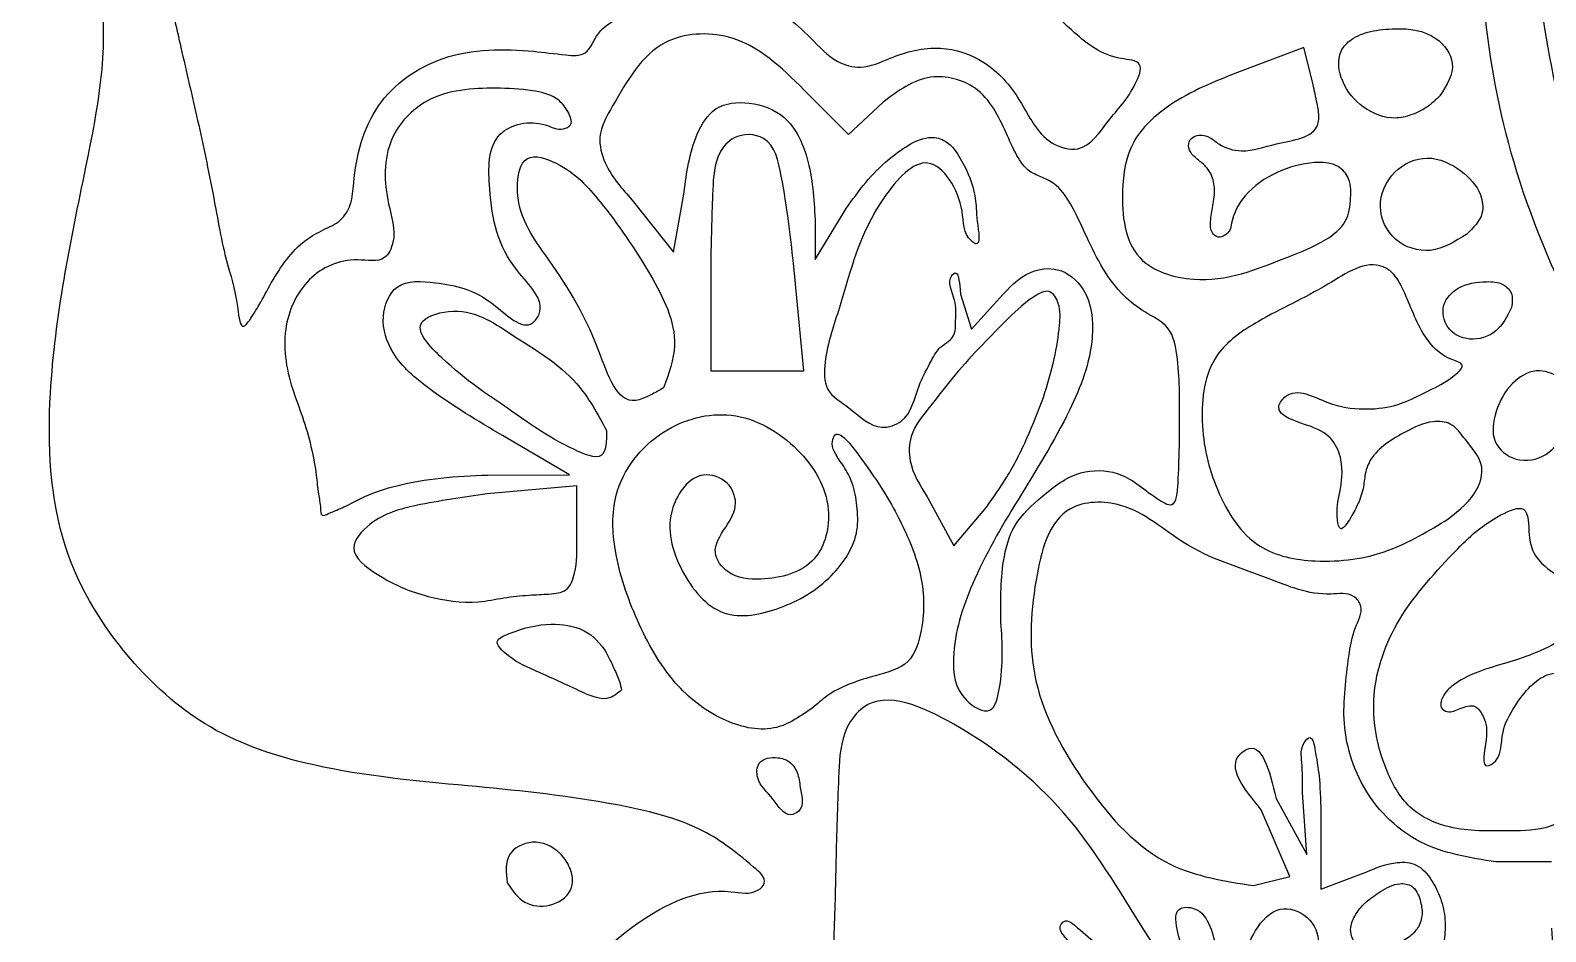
# Model space of a CAD drawing. Extents: x 1 to 188, y -1 to 173.
# Drawn here: x 16.57 to 43.52, y 106.17 to 122.2 of the extents above; entities that cross this region are included whole.
import ezdxf

# ---------------------------------------------------------------- set-up
doc = ezdxf.new("R2010")
doc.units = 0
doc.layers.get('0').update_dxf_attribs({"linetype": 'CONTINUOUS'})

msp = doc.modelspace()

# ---------------------------------------------------------------- linework, layer by layer
at = {"color": 7}
for p, q in [((39.214959, 121.900233), (38.036516, 121.452905)), ((39.380456, 121.240841), (39.214959, 121.900233)), ((31.12208, 120.351465), (30.32796, 121.145586)), ((41.634069, 121.037398), (41.634069, 121.037398)), ((31.734617, 120.926913), (31.12208, 120.351465)), ((27.27466, 119.183719), (28.010824, 118.259537)), ((28.010824, 118.259537), (28.196159, 119.323488)), ((30.525355, 118.840729), (30.526413, 118.130349)), ((30.526413, 118.130349), (31.040432, 118.973359)), ((42.113115, 118.580141), (42.113115, 118.580141)), ((28.672282, 118.138652), (28.672282, 116.145974)), ((30.328156, 116.145974), (30.142262, 118.064203)), ((38.916041, 118.166295), (38.916041, 118.166295)), ((20.857376, 117.714654), (20.857376, 117.714723)), ((33.111316, 117.509774), (33.307113, 116.889202)), ((33.307113, 116.889202), (33.808863, 117.443628)), ((42.909998, 117.273491), (42.909998, 117.273491)), ((28.672282, 116.145974), (29.500219, 116.145974)), ((29.500219, 116.145974), (30.328156, 116.145974)), ((27.832793, 115.847524), (27.832793, 115.847524)), ((34.587214, 115.67581), (34.587214, 115.67581)), ((26.820199, 115.085982), (26.820199, 115.085982)), ((26.15874, 114.298891), (24.968115, 114.997092)), ((24.703532, 114.294764), (26.15874, 114.298891)), ((24.703532, 114.294764), (24.703532, 114.294764)), ((26.291032, 114.102803), (24.693647, 113.957957)), ((26.291032, 113.140014), (26.291032, 114.102803)), ((32.520612, 113.909327), (32.992322, 113.033416)), ((32.992322, 113.033416), (33.577797, 113.729796)), ((41.785633, 113.515616), (41.785633, 113.515614)), ((25.794938, 112.177224), (25.794938, 112.177224)), ((33.831726, 111.671904), (33.831657, 111.671904)), ((27.084782, 110.474826), (27.084782, 110.474826)), ((30.51025, 110.175842), (30.51025, 110.175842)), ((30.259782, 108.737641), (30.259782, 108.737641)), ((39.270019, 107.546968), (39.1918, 108.649191)), ((38.970148, 107.154935), (38.460826, 108.343139)), ((38.72733, 108.539156), (39.270019, 107.546968)), ((39.520196, 108.215795), (39.520196, 106.931476)), ((43.621238, 107.413039), (42.633225, 107.413832)), ((25.053549, 107.044551), (25.053549, 107.044551)), ((38.322186, 106.992306), (38.970148, 107.154935)), ((39.520196, 106.931476), (40.335324, 107.239152))]:
    msp.add_line(p, q, dxfattribs=at)
for points, knots in [([(14.198915, 46.190162), (13.860481, 46.759163), (13.159493, 47.937722), (14.075879, 50.020087), (15.460105, 51.061633), (16.642375, 51.207594), (17.042732, 51.774637), (16.711432, 52.761236), (16.892117, 54.145573), (17.623089, 55.697151), (18.642829, 56.293192), (19.435405, 56.522029), (19.551084, 57.186508), (19.550453, 58.095021), (19.587885, 59.274738), (20.101205, 60.408366), (21.030266, 61.084339), (22.206609, 61.335844), (23.490123, 61.344621), (24.32885, 61.115411), (24.981955, 60.931652), (25.129636, 61.335767), (25.105988, 62.10086), (25.489511, 63.389212), (26.616876, 64.543755), (27.852511, 64.962921), (28.751064, 64.785667), (29.342852, 64.588035), (29.925726, 64.285574), (30.391436, 64.040852), (30.785, 63.850494), (31.051638, 64.016941), (31.150465, 64.33401), (31.441609, 64.672676), (31.896605, 65.311929), (32.855393, 65.976509), (34.38616, 65.918358), (35.694976, 65.18798), (36.370527, 64.615637), (37.126368, 64.210988), (37.11763, 64.973328), (37.682871, 65.643936), (38.485006, 66.423403), (39.351029, 67.018309), (40.040538, 66.852993), (40.546077, 66.671098), (41.116721, 66.386179), (41.564005, 66.040518), (42.133376, 65.959754), (42.485284, 66.359011), (42.904569, 66.614786), (42.927505, 67.188782), (42.439144, 67.234073), (42.064904, 67.465218), (41.727496, 67.803316), (41.400531, 68.256139), (41.17409, 68.810939), (40.493323, 69.030196), (39.027406, 68.638352), (36.611972, 68.619136), (33.545164, 69.159514), (30.962713, 70.23484), (29.074507, 71.89251), (27.640778, 73.49198), (26.286296, 75.520251), (25.575257, 78.315065), (25.622372, 82.342424), (26.233098, 86.505262), (26.72863, 90.254915), (26.868726, 92.735466), (26.577322, 94.397636), (26.02564, 95.5015), (25.049112, 96.075901), (23.434228, 96.128405), (21.329123, 95.643886), (19.680601, 93.850221), (19.339698, 91.742662), (20.389778, 90.934982), (21.197857, 91.007241), (21.787744, 91.456094), (22.114344, 92.000658), (21.882728, 92.544816), (21.356869, 92.460624), (20.930406, 92.474418), (20.593161, 92.683295), (20.480159, 93.104191), (20.577531, 93.688527), (21.317307, 93.861744), (22.239771, 93.498073), (22.792181, 92.115361), (22.032992, 90.602929), (20.388255, 90.062997), (18.958893, 90.967968), (18.496207, 92.636297), (19.084422, 94.49729), (20.569884, 96.266912), (23.109627, 97.176085), (25.929104, 97.167751), (28.896587, 96.458586), (31.732677, 95.201263), (34.10968, 94.128283), (35.13353, 92.972462), (35.995235, 92.937187), (35.128685, 93.679786), (34.553744, 94.127759), (33.433746, 94.790688), (32.154452, 95.435401), (30.864652, 96.077905), (29.81828, 96.721566), (29.165068, 97.405079), (28.652814, 98.131585), (28.018121, 98.864911), (27.164431, 99.815624), (26.250648, 100.812322), (25.594087, 102.048957), (25.39336, 103.470375), (25.949652, 105.086472), (27.260491, 106.363128), (28.584507, 107.023389), (29.426044, 106.810199), (29.707851, 107.085165), (29.153605, 107.568825), (28.402349, 108.13459), (26.541991, 108.55401), (24.272347, 108.778879), (21.864103, 108.993631), (19.768011, 109.670213), (18.204867, 111.039165), (16.949987, 113.060879), (16.821997, 116.228534), (17.500899, 119.446166), (18.125128, 122.572964), (17.082522, 125.210687), (14.807209, 126.074611), (12.788605, 126.55323), (11.156598, 127.710503), (10.306757, 129.105999), (9.548304, 130.286973), (9.003335, 131.006096), (8.53596, 131.581319), (7.758451, 131.743328), (6.762758, 132.023829), (5.059184, 132.409703), (3.115649, 132.601485), (1.428641, 134.234797), (1.678264, 138.120691), (2.790526, 143.817634), (7.04824, 151.040918), (13.212217, 157.625181), (20.974812, 163.253213), (28.939348, 168.088234), (35.064922, 170.973954), (39.084775, 172.223794), (41.972655, 172.397995), (45.700013, 172.433919), (49.431868, 172.523717), (52.377086, 172.425863), (54.850762, 171.750297), (57.71735, 170.719395), (61.00713, 169.176954), (63.675834, 167.65404), (65.74337, 166.330953), (67.27464, 165.370692), (68.894686, 164.370179), (70.589234, 163.259979), (72.354181, 162.03803), (73.558996, 161.151291), (74.142894, 160.721545)], [0, 0, 0, 0, 1.883715, 3.901693, 6.102992, 6.868618, 7.285832, 7.989116, 9.761465, 11.437811, 12.879503, 13.255182, 13.733613, 14.667863, 16.111801, 17.183298, 18.287248, 19.407402, 20.768274, 22.005829, 22.248225, 22.517413, 23.06019, 24.686376, 26.276317, 27.790337, 28.330729, 28.999165, 29.66317, 30.274333, 30.645428, 30.838411, 31.13254, 31.607904, 32.164437, 33.49642, 34.881378, 36.565879, 37.668737, 38.065986, 38.400613, 39.394515, 40.779992, 41.809953, 42.255622, 42.835461, 43.435734, 44.153797, 44.531509, 45.006355, 45.63844, 45.941908, 46.426491, 46.802676, 47.298722, 47.829377, 48.49806, 48.97288, 49.816255, 52.981292, 56.143052, 59.129943, 61.220635, 63.622363, 65.572281, 68.475173, 72.095269, 77.601964, 81.08089, 83.457781, 85.008677, 86.116868, 87.028902, 88.247169, 90.890764, 93.18329, 95.403647, 96.061847, 96.87292, 97.620609, 98.268067, 98.585895, 99.15203, 99.592416, 99.900715, 100.251484, 100.850431, 101.426748, 102.233018, 103.682732, 105.275841, 106.781232, 108.317604, 109.777767, 111.659506, 113.957694, 116.464128, 119.463879, 122.322168, 125.536597, 128.826513, 129.923037, 130.154708, 130.903208, 131.73422, 133.025882, 134.507201, 136.133828, 137.324989, 138.170864, 138.947522, 139.990802, 141.076211, 142.784588, 144.032192, 145.214127, 146.997618, 148.902706, 150.653438, 151.129912, 151.297683, 151.642576, 152.807875, 154.52637, 157.020533, 159.781365, 161.741786, 163.4994, 165.914353, 168.655542, 172.723683, 175.851004, 178.064574, 180.528487, 182.70366, 184.336743, 186.347696, 187.556562, 188.53828, 189.087865, 189.699967, 190.828553, 192.23192, 194.940941, 196.50599, 198.700839, 205.90588, 214.196875, 223.268041, 232.867441, 242.839906, 251.210069, 253.112247, 255.412699, 259.839449, 264.311061, 266.623178, 268.634077, 271.967145, 275.76139, 279.515393, 281.177013, 283.125051, 284.937772, 286.88906, 289.201855, 291.376762, 291.376762, 291.376762, 291.376762]), ([(69.794882, 105.73172), (70.207986, 105.864832), (70.929779, 106.09741), (71.648286, 106.460111), (72.275196, 106.657965), (72.221783, 106.995508), (72.116447, 107.241492), (71.927088, 107.546655), (71.567281, 107.937461), (70.622947, 107.684129), (68.708328, 107.044894), (65.533688, 106.232149), (61.591289, 106.034714), (58.037244, 106.536644), (54.91522, 107.776413), (52.194085, 109.250603), (48.988252, 111.603069), (45.944588, 115.172073), (43.636446, 120.211874), (43.118313, 124.916746), (43.326802, 128.813168), (44.004143, 131.862472), (45.080958, 134.342267), (46.137458, 136.399774), (47.375334, 138.037892), (49.57064, 140.283925), (52.804873, 142.982088), (57.427493, 145.066774), (61.180319, 145.561622), (63.451531, 145.495893), (64.392143, 145.648347), (64.755891, 146.140853), (64.972391, 146.536082), (65.095459, 146.810687), (65.082028, 147.161968), (64.417049, 147.084823), (63.682927, 147.191978), (60.005301, 147.086653), (54.016298, 145.744286), (46.920667, 140.350938), (43.805421, 134.61673), (42.537531, 130.662341), (42.302389, 128.51699), (42.32305, 125.786364), (42.307506, 122.700847), (42.936019, 119.546011), (44.437852, 116.126449), (46.893646, 112.27733), (50.667629, 108.667783), (54.558585, 106.479617), (57.925283, 105.300453), (60.844787, 104.805381), (63.614985, 104.852346), (66.076852, 104.925359), (68.075839, 105.187988), (69.213423, 105.547805), (69.794882, 105.73172)], [0, 0, 0, 0, 1.272157, 2.222768, 2.655137, 2.853036, 3.142116, 3.475072, 3.939167, 4.591033, 6.099706, 10.265627, 14.188497, 17.930228, 20.917999, 24.219384, 27.19398, 32.806191, 38.082491, 43.582569, 46.814476, 49.768526, 52.893509, 54.901354, 56.692172, 59.026189, 64.320165, 69.219821, 74.05526, 75.438405, 76.142317, 76.75746, 77.177281, 77.498891, 77.676883, 78.089736, 78.996948, 80.207574, 88.770947, 97.228742, 106.006207, 107.893434, 109.654572, 112.447858, 116.089981, 118.886692, 122.022454, 127.243392, 132.48744, 137.516039, 140.511548, 143.154383, 146.350045, 148.800515, 150.547241, 152.37354, 152.37354, 152.37354, 152.37354]), ([(20.857376, 117.714723), (20.944041, 117.855712), (21.113925, 118.132087), (21.428067, 118.464702), (21.774511, 118.658144), (22.102562, 118.797406), (22.29664, 119.118744), (22.336316, 119.84003), (22.608794, 120.954386), (23.932048, 121.880994), (25.200651, 121.881378), (25.998971, 121.772674), (26.417971, 121.736667), (26.571367, 121.963898), (26.689939, 122.216045), (27.034464, 122.436038), (27.607856, 122.775452), (28.478531, 123.040254), (29.588041, 122.806304), (30.339593, 122.213387), (30.832739, 121.646545), (31.384501, 121.489118), (31.966938, 121.776134), (32.718446, 121.972477), (33.608567, 121.675729), (34.206164, 120.980569), (34.525796, 120.223041), (35.323462, 119.984197), (35.764368, 120.669543), (36.147324, 121.033923), (36.397442, 121.666595), (35.689633, 121.696778), (35.034947, 122.233494), (34.26066, 122.9922), (33.682123, 123.655452), (33.691637, 124.192637), (33.363723, 124.288611), (33.043093, 124.186695), (32.68941, 124.111605), (32.353768, 124.196561), (32.183147, 124.483714), (32.086766, 124.895788), (31.586022, 124.754114), (31.47966, 124.197295), (30.968699, 123.672834), (30.133718, 123.519209), (29.450072, 123.743216), (28.920671, 124.035552), (28.411253, 123.926081), (27.813705, 123.484322), (27.102789, 123.002143), (26.133299, 122.78173), (25.580339, 123.211979), (25.215688, 123.53307), (24.918154, 123.69716), (24.462098, 123.63469), (23.856444, 123.389658), (23.008134, 123.583041), (22.374764, 123.945288), (22.063953, 124.449743), (21.497278, 124.499819), (20.948674, 124.293988), (20.343956, 124.128898), (19.755913, 124.125261), (19.29951, 124.255571), (18.69425, 124.65681), (18.640128, 123.692254), (19.007718, 122.988516), (19.272049, 121.786002), (19.556662, 120.583498), (19.81884, 119.341909), (20.028052, 118.119344), (20.234212, 117.575898), (20.309145, 116.835233), (20.519834, 117.112669), (20.659298, 117.347348), (20.785082, 117.580595), (20.857376, 117.714654)], [0, 0, 0, 0, 0.496484, 0.973242, 1.348559, 1.685416, 2.017609, 2.40426, 3.845991, 5.273603, 6.8846, 7.460172, 7.808477, 7.991915, 8.231738, 8.645372, 9.165052, 10.258335, 11.26986, 12.435172, 13.075566, 13.48984, 14.041033, 14.953841, 15.765674, 16.696959, 17.64108, 18.117342, 18.845959, 19.665338, 20.021636, 20.36139, 21.306208, 22.667449, 23.601819, 23.855391, 24.077667, 24.476562, 24.875832, 25.154519, 25.433249, 25.871208, 26.130298, 26.69513, 27.422445, 28.207713, 29.096333, 29.555475, 29.959248, 30.568362, 31.773679, 32.561868, 33.315864, 33.722779, 34.054494, 34.278343, 35.071417, 35.979996, 36.759227, 37.231088, 37.631839, 38.327917, 38.993945, 39.514116, 40.022338, 40.578356, 40.967167, 42.22199, 43.228672, 44.562897, 45.936507, 47.126988, 47.981086, 48.315843, 48.461646, 48.791065, 49.236295, 49.236295, 49.236295, 49.236295]), ([(30.32796, 121.145586), (29.925065, 121.542499), (29.243129, 122.214312), (27.634418, 122.123713), (27.079766, 121.113916), (26.633873, 120.358838), (26.804796, 119.709969), (27.091725, 119.388607), (27.27466, 119.183719)], [0, 0, 0, 0, 1.632205, 2.76266, 4.229288, 4.828354, 5.293931, 6.11292, 6.11292, 6.11292, 6.11292]), ([(41.634069, 121.037398), (41.756787, 121.230199), (41.983357, 121.58616), (41.541249, 122.187653), (40.937829, 122.252794), (40.424744, 122.202426), (40.074762, 122.079973), (39.788107, 121.776814), (39.870186, 121.245539), (40.246725, 120.801872), (40.740294, 120.601208), (41.136396, 120.69074), (41.411601, 120.822931), (41.561133, 120.967085), (41.634069, 121.037398)], [0, 0, 0, 0, 0.622408, 1.149123, 1.892725, 2.338408, 2.703769, 2.982058, 3.516329, 4.107292, 4.703173, 4.987002, 5.304384, 5.606599, 5.606599, 5.606599, 5.606599]), ([(33.831657, 111.671904), (33.82548, 112.035402), (33.815523, 112.621434), (34.033145, 113.445083), (34.585654, 113.939178), (35.160401, 114.398426), (36.012015, 114.37707), (36.394062, 114.004853), (36.950755, 113.660887), (37.004583, 114.498229), (37.004974, 115.207082), (37.014408, 116.157509), (36.882861, 116.944313), (36.382437, 117.179512), (35.970739, 117.496807), (35.62466, 117.962872), (35.360914, 118.517166), (35.127526, 119.029294), (34.883173, 119.424517), (34.584874, 119.587425), (34.296358, 119.690032), (34.087815, 120.000989), (33.862352, 120.534711), (33.506599, 121.242294), (32.498239, 121.493381), (32.002876, 121.125912), (31.734617, 120.926913)], [0, 0, 0, 0, 1.092772, 1.761767, 2.461468, 3.267735, 3.914656, 4.755613, 5.03416, 5.438961, 6.5096, 7.63672, 8.21952, 8.717068, 9.183691, 9.788902, 10.430281, 11.020825, 11.492652, 11.775581, 12.025247, 12.393758, 12.837333, 13.801248, 14.612879, 15.571586, 15.571586, 15.571586, 15.571586]), ([(38.036516, 121.452905), (37.622799, 121.289287), (36.921305, 121.011859), (36.100298, 120.261781), (35.937364, 119.247837), (36.080451, 118.059737), (37.521583, 117.604072), (38.381066, 117.950602), (38.916041, 118.166295)], [0, 0, 0, 0, 1.336602, 2.266325, 3.143675, 4.36828, 5.401355, 7.104462, 7.104462, 7.104462, 7.104462]), ([(24.968115, 114.997092), (24.525573, 115.25871), (23.824201, 115.67334), (23.005992, 116.362097), (22.771726, 117.071958), (23.045493, 117.781015), (23.964928, 117.710293), (24.671211, 117.549702), (25.377759, 116.788955), (25.785891, 117.368204), (24.923891, 118.122508), (24.727983, 119.126023), (24.695574, 120.458444), (25.593746, 120.636226), (25.982381, 120.400574), (26.24074, 120.52877), (26.119996, 120.803207), (25.911114, 121.045665), (25.422684, 121.157826), (24.66571, 121.18857), (23.669549, 121.128107), (22.838714, 120.248371), (22.864561, 119.255148), (23.106513, 118.569838), (22.869327, 118.04749), (22.211099, 118.198472), (21.441216, 117.842288), (20.99281, 116.842179), (21.170709, 115.944968), (21.445081, 115.264739), (21.575165, 114.768942), (21.660268, 114.334992), (21.684629, 113.970557), (21.735293, 113.766652), (21.734839, 113.543827), (21.95306, 113.645217), (22.176289, 113.729898), (22.574285, 113.954969), (23.145646, 114.13316), (23.882587, 114.259223), (24.425639, 114.282733), (24.703532, 114.294764)], [0, 0, 0, 0, 1.549705, 2.456079, 3.117805, 3.69607, 4.378492, 5.471705, 6.251069, 6.443444, 7.305961, 8.841883, 9.832494, 10.650132, 10.984488, 11.127915, 11.368838, 11.682691, 12.124303, 12.777094, 14.012618, 14.94034, 16.091849, 16.78426, 17.092267, 17.573644, 18.494561, 19.474397, 20.606942, 21.135722, 21.683357, 22.134549, 22.476865, 22.735247, 22.854295, 22.974175, 23.272281, 23.686677, 24.284195, 25.080413, 25.914871, 25.914871, 25.914871, 25.914871]), ([(38.916041, 118.166295), (39.150579, 118.256185), (39.531767, 118.40228), (39.999421, 118.765442), (40.059628, 119.207456), (40.05087, 119.587551), (39.775209, 119.852652), (39.298418, 119.867608), (38.723856, 119.709146), (38.168608, 119.335448), (37.947462, 118.915794), (37.913662, 118.643982), (37.818903, 118.554246), (37.689341, 118.502657), (37.555594, 118.617948), (37.551779, 118.834353), (37.602361, 119.093365), (37.647351, 119.388219), (37.577604, 119.678265), (37.398354, 119.859744), (37.226743, 119.977274), (37.147384, 120.141929), (37.204206, 120.301081), (37.365902, 120.35603), (37.549889, 120.314663), (37.748596, 120.125237), (38.191573, 120.004204), (38.739527, 120.229412), (39.442056, 120.288969), (39.494104, 120.69711), (39.447894, 120.931971), (39.40508, 121.128063), (39.380456, 121.240841)], [0, 0, 0, 0, 0.759775, 1.234843, 1.663253, 2.045462, 2.322423, 2.714623, 3.403877, 4.10683, 4.649845, 4.777886, 4.901228, 5.026627, 5.153053, 5.355745, 5.638829, 5.956978, 6.241909, 6.493849, 6.702203, 6.863859, 7.001694, 7.151854, 7.330568, 7.542427, 7.962367, 8.598672, 9.413471, 9.52903, 9.784882, 10.131211, 10.131211, 10.131211, 10.131211]), ([(28.196159, 119.323488), (28.24259, 119.670918), (28.313667, 120.202775), (28.721341, 120.895804), (29.39197, 120.955103), (30.079023, 120.695895), (30.468887, 119.846808), (30.504754, 119.207772), (30.525355, 118.840729)], [0, 0, 0, 0, 1.057646, 1.61908, 2.219984, 2.890315, 3.711209, 4.818973, 4.818973, 4.818973, 4.818973]), ([(30.142262, 118.064203), (30.086631, 118.556268), (30.004511, 119.282624), (29.771461, 120.358581), (29.093822, 120.37511), (28.737794, 119.950938), (28.693572, 119.170011), (28.680636, 118.543342), (28.672282, 118.138652)], [0, 0, 0, 0, 1.560697, 2.303802, 2.824451, 3.190759, 3.86337, 5.089609, 5.089609, 5.089609, 5.089609]), ([(31.040432, 118.973359), (31.149642, 119.132126), (31.367377, 119.448667), (31.737937, 119.843728), (32.12643, 120.133251), (32.482119, 120.327801), (32.872248, 120.268241), (33.092907, 119.967555), (33.274453, 119.625517), (33.396561, 119.201682), (33.386217, 118.886699), (33.487132, 118.321002), (33.151371, 118.566918), (33.20984, 119.141324), (32.573389, 120.220869), (31.35078, 118.849749), (31.101715, 117.620976), (30.694166, 116.505369), (30.674753, 115.769339), (31.195742, 115.479452), (31.583919, 115.059729), (32.220431, 115.261683), (32.319973, 115.823087), (32.554048, 116.244407), (32.701546, 116.548287), (32.892513, 116.65829), (33.030018, 116.803411), (33.018218, 117.078467), (33.052595, 117.416542), (32.853733, 117.740313), (33.076087, 117.968758), (33.094615, 117.727356), (33.111316, 117.509774)], [0, 0, 0, 0, 0.57804, 1.152463, 1.610473, 2.040346, 2.322267, 2.708442, 3.085904, 3.518267, 3.926803, 4.327169, 4.418889, 4.97515, 6.021055, 7.010348, 9.122549, 10.130071, 10.606195, 11.112966, 11.792946, 12.153394, 12.857455, 13.301172, 13.642982, 13.82319, 13.95499, 14.219102, 14.586083, 15.03121, 15.073464, 15.459433, 15.459433, 15.459433, 15.459433]), ([(27.832793, 115.847524), (27.923856, 116.098208), (28.170112, 116.776119), (27.572681, 117.96599), (26.825411, 119.037559), (26.164551, 119.790138), (25.315747, 120.06793), (25.128131, 119.062719), (25.880278, 117.998668), (26.568683, 116.99233), (27.012938, 115.516236), (27.483891, 115.658389), (27.646396, 115.736799), (27.767683, 115.808847), (27.832793, 115.847524)], [0, 0, 0, 0, 0.776565, 2.100029, 3.678815, 4.721222, 5.235221, 5.794606, 7.071708, 9.040405, 10.134211, 10.258902, 10.454372, 10.680927, 10.680927, 10.680927, 10.680927]), ([(42.113115, 118.580141), (42.230265, 118.691486), (42.433939, 118.885068), (42.369358, 119.368433), (42.012276, 119.748301), (41.422166, 120.031015), (40.766471, 119.730266), (40.478629, 119.076527), (40.784726, 118.411767), (41.51044, 118.192344), (41.905763, 118.446718), (42.113115, 118.580141)], [0, 0, 0, 0, 0.454887, 0.790858, 1.329979, 1.976749, 2.606083, 3.268266, 3.911673, 4.555545, 5.265805, 5.265805, 5.265805, 5.265805]), ([(41.785633, 113.515614), (41.983531, 113.670931), (42.285987, 113.90831), (42.453433, 114.513505), (42.115063, 114.865616), (41.872357, 115.236563), (41.432368, 115.267935), (41.054155, 115.08272), (40.675302, 114.866726), (40.40686, 114.615636), (40.295778, 114.32104), (40.283573, 114.037364), (40.169513, 113.749014), (40.064228, 113.549892), (39.861269, 113.253331), (39.777326, 113.652702), (39.869655, 113.992606), (39.930462, 114.501608), (39.737824, 114.964654), (39.33043, 115.196158), (38.622387, 115.355894), (39.02203, 115.902573), (39.627807, 115.536718), (40.240588, 115.447553), (40.868904, 115.502095), (41.41497, 115.788557), (41.777057, 115.956237), (42.114211, 116.260589), (41.796754, 116.358413), (41.564396, 116.501946), (41.313292, 116.822018), (41.143051, 117.211612), (40.992442, 117.585899), (40.836825, 117.870846), (40.384871, 118.17396), (39.491526, 117.546709), (38.549081, 117.147499), (37.494941, 116.439917), (37.335931, 115.203255), (37.612406, 114.020579), (38.288568, 112.933985), (39.527923, 112.69752), (40.716817, 112.862713), (41.43987, 113.304402), (41.785633, 113.515616)], [0, 0, 0, 0, 0.741829, 1.133771, 1.702559, 2.088069, 2.39817, 2.912795, 3.337212, 3.710213, 3.985703, 4.254949, 4.565766, 4.859499, 5.082863, 5.243975, 5.739828, 6.314447, 6.695036, 7.145356, 7.823715, 8.037709, 8.79456, 9.437776, 9.989114, 10.647601, 11.187181, 11.410427, 11.610994, 11.913485, 12.318677, 12.769216, 13.196599, 13.532085, 13.724743, 14.752609, 16.152883, 17.11206, 18.307003, 19.565957, 20.812024, 21.82776, 23.141133, 24.344752, 24.344752, 24.344752, 24.344752]), ([(33.808863, 117.443628), (33.973094, 117.623504), (34.248881, 117.925563), (34.888518, 118.014848), (35.431772, 117.551234), (35.521281, 116.556385), (35.024981, 115.279025), (34.14802, 113.897909), (33.321247, 112.487708), (32.925497, 111.244857), (33.021277, 110.346699), (33.690727, 109.970259), (33.88815, 110.822239), (33.855765, 111.309917), (33.831726, 111.671904)], [0, 0, 0, 0, 0.71143, 1.19468, 1.771629, 2.629575, 3.994368, 5.829005, 7.537185, 8.89163, 9.676378, 10.129429, 10.540256, 11.723438, 11.723438, 11.723438, 11.723438]), ([(34.587214, 115.67581), (34.65718, 115.902915), (34.786724, 116.323411), (34.872225, 116.891455), (34.899963, 117.299038), (34.701918, 117.637951), (34.265597, 117.384028), (33.913832, 117.030614), (33.41979, 116.536131), (32.977387, 116.042335), (32.584606, 115.519405), (32.199686, 115.072361), (32.184388, 114.439247), (32.391845, 114.112275), (32.520612, 113.909327)], [0, 0, 0, 0, 0.713223, 1.320563, 1.704255, 1.968141, 2.263535, 2.932762, 3.601098, 4.316324, 4.925436, 5.580695, 6.012012, 6.717807, 6.717807, 6.717807, 6.717807]), ([(42.909998, 117.273491), (42.922592, 117.364008), (42.945446, 117.528262), (42.740136, 117.727229), (42.388145, 117.743998), (41.980858, 117.686381), (41.641566, 117.338098), (41.731524, 116.869269), (42.174704, 116.645639), (42.683365, 116.812105), (42.833618, 117.117993), (42.909998, 117.273491)], [0, 0, 0, 0, 0.25892, 0.469839, 0.764363, 1.282574, 1.672961, 2.072409, 2.512197, 2.998887, 3.502102, 3.502102, 3.502102, 3.502102]), ([(26.820199, 115.085982), (26.659458, 115.382285), (26.263767, 116.111684), (25.18445, 116.733453), (24.312579, 117.35376), (23.270812, 117.005012), (24.162138, 116.069204), (25.048305, 115.508057), (25.855448, 114.903184), (26.807652, 114.49731), (26.816155, 114.89624), (26.820199, 115.085982)], [0, 0, 0, 0, 0.995102, 2.449612, 3.632186, 4.1706, 4.881167, 6.371332, 7.737437, 8.235962, 8.688145, 8.688145, 8.688145, 8.688145]), ([(43.885072, 115.085188), (43.930912, 115.269357), (44.01099, 115.591085), (43.802641, 116.059974), (43.323846, 116.215237), (42.863436, 115.926361), (42.613772, 115.458276), (42.523291, 114.874266), (42.989223, 114.493668), (43.576226, 114.605622), (43.780263, 114.9225), (43.885072, 115.085273)], [0, 0, 0, 0, 0.557087, 0.973187, 1.406487, 1.883614, 2.462634, 2.997444, 3.480758, 4.013171, 4.575531, 4.575531, 4.575531, 4.575531]), ([(33.577797, 113.729796), (33.699401, 113.901318), (33.972984, 114.287206), (34.30476, 114.944506), (34.493281, 115.432605), (34.587214, 115.67581)], [0, 0, 0, 0, 0.630168, 1.417748, 2.199889, 2.199889, 2.199889, 2.199889]), ([(30.51025, 110.175842), (30.595785, 110.251228), (30.791377, 110.423613), (31.171174, 110.601557), (31.647206, 110.743206), (32.249374, 110.892185), (32.48237, 111.694091), (32.461591, 112.566461), (31.963521, 113.673743), (31.615371, 114.228807), (30.903367, 115.191769), (30.813164, 114.826297), (30.895932, 114.643456), (31.054759, 114.432282), (31.213218, 114.131828), (31.27855, 113.742601), (31.308982, 113.142001), (30.819466, 112.400967), (29.966929, 111.893896), (28.819639, 111.662709), (28.072235, 112.596125), (27.802231, 113.595618), (28.393735, 114.412248), (28.992582, 114.210203), (29.179268, 113.760107), (28.939038, 113.362033), (28.648465, 112.93769), (29.008585, 112.466429), (29.700741, 112.398383), (30.621414, 112.648384), (30.890544, 113.816549), (30.258805, 114.850032), (29.088947, 115.531067), (27.702904, 115.156349), (26.887592, 114.102736), (26.940244, 112.83186), (27.331504, 111.703467), (27.932211, 110.60951), (28.796211, 109.913507), (29.790234, 109.664457), (30.279883, 110.012226), (30.51025, 110.175842)], [0, 0, 0, 0, 0.341099, 0.779984, 1.235169, 1.865999, 2.465373, 3.507724, 4.53582, 5.79623, 6.410342, 6.542877, 6.745522, 7.003344, 7.33614, 7.75118, 8.178809, 9.112173, 10.193944, 11.187908, 12.241367, 13.375954, 14.169648, 14.613812, 14.995228, 15.459417, 15.953729, 16.359572, 16.955513, 17.973239, 18.883795, 20.073414, 21.405228, 22.643721, 24.047447, 25.027813, 26.327185, 27.629277, 28.69848, 29.613338, 30.426166, 30.426166, 30.426166, 30.426166]), ([(24.693647, 113.957957), (24.269426, 113.898014), (23.550928, 113.796488), (22.712961, 113.578209), (22.146317, 112.952793), (22.879101, 112.40078), (23.588541, 112.116741), (24.398149, 111.990906), (24.987261, 112.117887), (25.407549, 112.159904), (25.676856, 112.171945), (25.794938, 112.177224)], [0, 0, 0, 0, 1.274989, 2.159434, 2.672276, 3.300304, 4.291319, 5.185786, 5.642124, 6.096281, 6.450899, 6.450899, 6.450899, 6.450899]), ([(42.633225, 107.413832), (42.168057, 107.486715), (41.252845, 107.630111), (40.215753, 108.625719), (39.89433, 109.716969), (39.949637, 110.554666), (40.018262, 111.100857), (40.098563, 111.560909), (40.303005, 111.910576), (40.067269, 112.224851), (39.418409, 112.105208), (38.447576, 112.541216), (37.119248, 112.926639), (36.174431, 113.848462), (34.765162, 113.823151), (34.364496, 112.239305), (34.301808, 110.520417), (35.290088, 108.73472), (36.608368, 107.260634), (37.809515, 107.072574), (38.322186, 106.992306)], [0, 0, 0, 0, 1.385262, 2.725481, 4.055153, 4.654222, 5.241375, 5.694571, 6.089016, 6.302977, 6.710673, 7.859888, 9.478798, 10.793352, 11.688467, 13.095159, 14.890744, 16.968128, 19.006844, 20.524965, 20.524965, 20.524965, 20.524965]), ([(44.714477, 108.888771), (44.868994, 109.056941), (45.143566, 109.355777), (45.422473, 109.723701), (45.725386, 110.146556), (45.018432, 110.535066), (44.408898, 110.707657), (43.653178, 110.857258), (43.205952, 110.530168), (42.954909, 110.168354), (42.69351, 109.722697), (42.748186, 109.240171), (42.348587, 109.048595), (42.496471, 109.648588), (42.457526, 109.9344), (42.268105, 110.238764), (41.998952, 110.151449), (41.808141, 110.051028), (41.619303, 110.158933), (41.689731, 110.395626), (41.907503, 110.601383), (42.285425, 110.799275), (42.776259, 110.938927), (43.302372, 111.103283), (43.79247, 111.343561), (44.143672, 111.6544), (44.499913, 111.923595), (44.357859, 112.347866), (43.921641, 112.392357), (43.555163, 112.60313), (43.283184, 112.891231), (43.202272, 113.248279), (43.229222, 113.821967), (42.414648, 113.462959), (41.776559, 112.807708), (40.802949, 111.74802), (40.345743, 110.336537), (40.583889, 109.159949), (41.056524, 108.329415), (41.860764, 107.955628), (42.679848, 107.967222), (43.492581, 107.963114), (44.170445, 108.312193), (44.515247, 108.677622), (44.714477, 108.888771)], [0, 0, 0, 0, 0.675817, 1.200915, 1.467613, 2.026511, 2.945134, 3.722547, 4.07877, 4.540367, 5.038262, 5.635705, 5.72231, 6.189946, 6.610677, 6.834333, 7.099165, 7.335909, 7.457941, 7.6484, 7.937376, 8.377565, 8.899157, 9.469583, 10.037311, 10.494408, 10.944835, 11.16137, 11.659724, 12.087173, 12.450521, 12.78098, 13.247671, 13.663484, 14.767982, 16.358034, 17.779866, 19.054654, 19.86351, 20.537633, 21.592504, 22.305818, 22.93993, 23.807777, 23.807777, 23.807777, 23.807777]), ([(25.794938, 112.177224), (25.907965, 112.187288), (26.139842, 112.207934), (26.299791, 112.646307), (26.294455, 112.947065), (26.291032, 113.140014)], [0, 0, 0, 0, 0.314066, 0.64431, 1.23535, 1.23535, 1.23535, 1.23535]), ([(27.084782, 110.474826), (27.07354, 110.52375), (27.043061, 110.6564), (26.940009, 110.87407), (26.790617, 111.214586), (26.439572, 111.595252), (25.750333, 111.676224), (25.30324, 111.568218), (24.78914, 111.35181), (25.122475, 111.003554), (25.601762, 110.792239), (26.20679, 110.521602), (26.803756, 110.232942), (27.019155, 110.41834), (27.084782, 110.474826)], [0, 0, 0, 0, 0.150292, 0.407493, 0.718106, 1.270163, 1.869469, 2.631274, 2.887871, 3.124012, 3.729498, 4.611933, 5.174716, 5.421314, 5.421314, 5.421314, 5.421314]), ([(35.419157, 104.312619), (35.148318, 104.416432), (34.817923, 104.543072), (34.333027, 105.067633), (35.118279, 104.854067), (35.616518, 104.636747), (35.847272, 105.320953), (35.278786, 105.633452), (35.044528, 106.001268), (34.835088, 106.227374), (34.990227, 106.42738), (35.267321, 106.170173), (35.571636, 105.935674), (36.020583, 105.500213), (36.34742, 104.769811), (37.075226, 105.123731), (36.085642, 106.624881), (35.214967, 108.181266), (33.485992, 109.706453), (31.625319, 110.54498), (30.984298, 109.709937), (30.933008, 108.771162), (30.897642, 107.561171), (30.872299, 106.164404), (30.79686, 104.941228), (30.711629, 103.865077), (30.542605, 103.086135), (30.672304, 102.402438), (31.183948, 102.085421), (31.850674, 101.846377), (32.822786, 101.752565), (34.110591, 101.745379), (35.185833, 101.731916), (36.23051, 101.859994), (36.276011, 102.281332), (36.296626, 102.472225)], [0, 0, 0, 0, 0.946265, 1.15434, 1.644936, 2.343676, 2.625456, 3.436625, 3.833931, 4.077061, 4.183711, 4.449133, 4.910645, 5.481173, 6.373086, 6.641685, 7.491672, 10.272326, 12.943388, 14.575913, 15.04183, 15.844375, 17.337521, 18.70326, 20.025167, 21.018569, 21.932072, 22.423462, 22.971836, 23.618039, 24.565497, 25.878191, 27.42159, 28.046588, 28.564316, 28.564316, 28.564316, 28.564316]), ([(38.460826, 108.343139), (38.151517, 108.716678), (37.805586, 109.134445), (38.459004, 109.618371), (38.60092, 109.047579), (38.72733, 108.539156)], [0, 0, 0, 0, 1.061238, 1.186891, 2.211197, 2.211197, 2.211197, 2.211197]), ([(39.1918, 108.649191), (39.19349, 108.828504), (39.19629, 109.125686), (39.147393, 109.46527), (39.364294, 109.7041), (39.446812, 109.230093), (39.506146, 108.861754), (39.515124, 108.448999), (39.520196, 108.215795)], [0, 0, 0, 0, 0.538099, 0.891809, 1.018722, 1.279004, 1.790788, 2.455506, 2.455506, 2.455506, 2.455506]), ([(30.259782, 108.737641), (30.250203, 108.828878), (30.232321, 108.999197), (30.082605, 109.211789), (29.829617, 109.293739), (29.488018, 109.242864), (29.478301, 108.803382), (29.782752, 108.586483), (29.995777, 108.189047), (30.346732, 108.350824), (30.296841, 108.572775), (30.259782, 108.737641)], [0, 0, 0, 0, 0.273218, 0.510037, 0.723391, 1.066348, 1.328511, 1.802553, 2.217374, 2.364473, 2.789308, 2.789308, 2.789308, 2.789308]), ([(25.053549, 107.044551), (25.03231, 107.225734), (24.991641, 107.572671), (25.527155, 107.851106), (25.954814, 107.645954), (26.155455, 107.356013), (26.234223, 107.123117), (26.172429, 106.815473), (25.820471, 106.593333), (25.321719, 106.645732), (25.144547, 106.909219), (25.053549, 107.044551)], [0, 0, 0, 0, 0.499265, 0.956014, 1.492112, 1.764511, 2.007745, 2.207581, 2.660411, 3.102732, 3.569821, 3.569821, 3.569821, 3.569821]), ([(40.335324, 107.239152), (40.511108, 107.31195), (40.791908, 107.428237), (41.253923, 107.397426), (41.49716, 107.097168), (41.662, 106.763696), (41.742809, 106.396399), (41.716609, 106.016829), (41.672744, 105.614259), (41.968442, 105.219606), (42.760268, 104.767941), (43.755479, 103.824284), (44.171631, 102.125261), (43.439733, 100.572595), (42.011694, 99.797489), (40.435917, 99.805935), (39.212218, 100.939097), (39.28557, 102.658785), (40.111812, 104.09791), (41.815149, 104.697558), (43.038443, 103.512037), (43.332041, 101.94128), (42.269435, 101.000457), (41.327741, 101.114584), (40.71894, 101.503111), (40.522752, 102.069741), (40.659954, 102.618404), (41.204032, 102.663368), (41.4837, 102.456371), (41.765416, 102.133068), (41.939483, 102.423848), (41.899698, 102.899291), (41.606136, 103.834732), (40.33654, 103.46827), (39.767662, 102.335574), (39.900474, 100.785156), (41.466183, 100.051853), (42.863557, 100.728429), (43.706318, 101.891992), (43.62497, 103.28339), (42.549558, 104.554754), (40.77893, 105.553804), (38.583437, 104.503216), (38.198834, 102.510855), (38.712396, 100.921266), (39.347951, 99.868374), (40.204122, 99.013971), (41.24574, 98.989831), (42.169196, 98.972948), (42.754702, 99.148218), (43.018324, 99.227132)], [0, 0, 0, 0, 0.568523, 0.908165, 1.29537, 1.646389, 2.035122, 2.398466, 2.795727, 3.198713, 3.779615, 5.542556, 7.141605, 8.686133, 10.323595, 11.768893, 13.140858, 14.810212, 16.491007, 17.933146, 19.482103, 20.945243, 22.240223, 23.014574, 23.65973, 24.295195, 24.725924, 25.11007, 25.664516, 25.896227, 26.055102, 26.465757, 27.431297, 28.330575, 29.576344, 31.091291, 32.406913, 34.047317, 35.332631, 36.527085, 37.897995, 40.219683, 41.999001, 44.308603, 45.55242, 46.981657, 48.011059, 48.970629, 49.970962, 50.790229, 50.790229, 50.790229, 50.790229]), ([(41.080108, 106.069156), (41.141751, 106.123612), (41.266551, 106.23386), (41.337629, 106.48935), (41.29121, 106.744849), (41.181479, 107.004826), (40.862589, 107.05389), (40.588805, 106.896563), (40.309713, 106.708733), (40.12101, 106.475337), (40.007809, 106.189645), (40.162226, 105.833584), (40.647973, 105.826934), (40.918356, 105.978491), (41.080108, 106.069156)], [0, 0, 0, 0, 0.242946, 0.491854, 0.747434, 1.031405, 1.249265, 1.617424, 1.950351, 2.258758, 2.504197, 2.844722, 3.220356, 3.779671, 3.779671, 3.779671, 3.779671]), ([(37.668115, 105.811608), (37.638234, 105.967266), (37.582711, 106.256499), (37.359758, 106.613667), (36.882581, 106.621693), (36.995796, 106.033319), (37.106436, 105.711386), (37.348173, 105.221519), (37.585559, 105.376054), (37.649371, 105.571094), (37.661367, 105.72502), (37.668115, 105.811608)], [0, 0, 0, 0, 0.478299, 0.888747, 1.163204, 1.574279, 2.17871, 2.5687, 2.705859, 2.908566, 3.169219, 3.169219, 3.169219, 3.169219]), ([(39.228025, 105.53999), (39.339705, 105.677454), (39.56185, 105.950885), (39.327901, 106.488541), (38.737462, 106.674567), (38.319754, 106.200735), (38.112267, 105.671896), (38.439517, 105.246338), (38.753848, 105.342219), (38.99395, 105.410689), (39.150959, 105.497419), (39.228025, 105.53999)], [0, 0, 0, 0, 0.495013, 0.984634, 1.490968, 2.065246, 2.669255, 3.082919, 3.311926, 3.583812, 3.845914, 3.845914, 3.845914, 3.845914]), ([(43.018326, 99.22718), (43.522855, 99.617432), (44.553712, 100.414799), (45.005378, 102.435827), (44.486975, 103.911497), (43.864328, 104.813733), (43.665385, 105.505198), (43.640733, 105.985504), (43.627852, 106.236479)], [0, 0, 0, 0, 1.867859, 3.816425, 5.724358, 6.403696, 7.091993, 7.845252, 7.845252, 7.845252, 7.845252])]:
    msp.add_open_spline(points, degree=3, knots=knots, dxfattribs=at)

doc.saveas('drawing.dxf')
